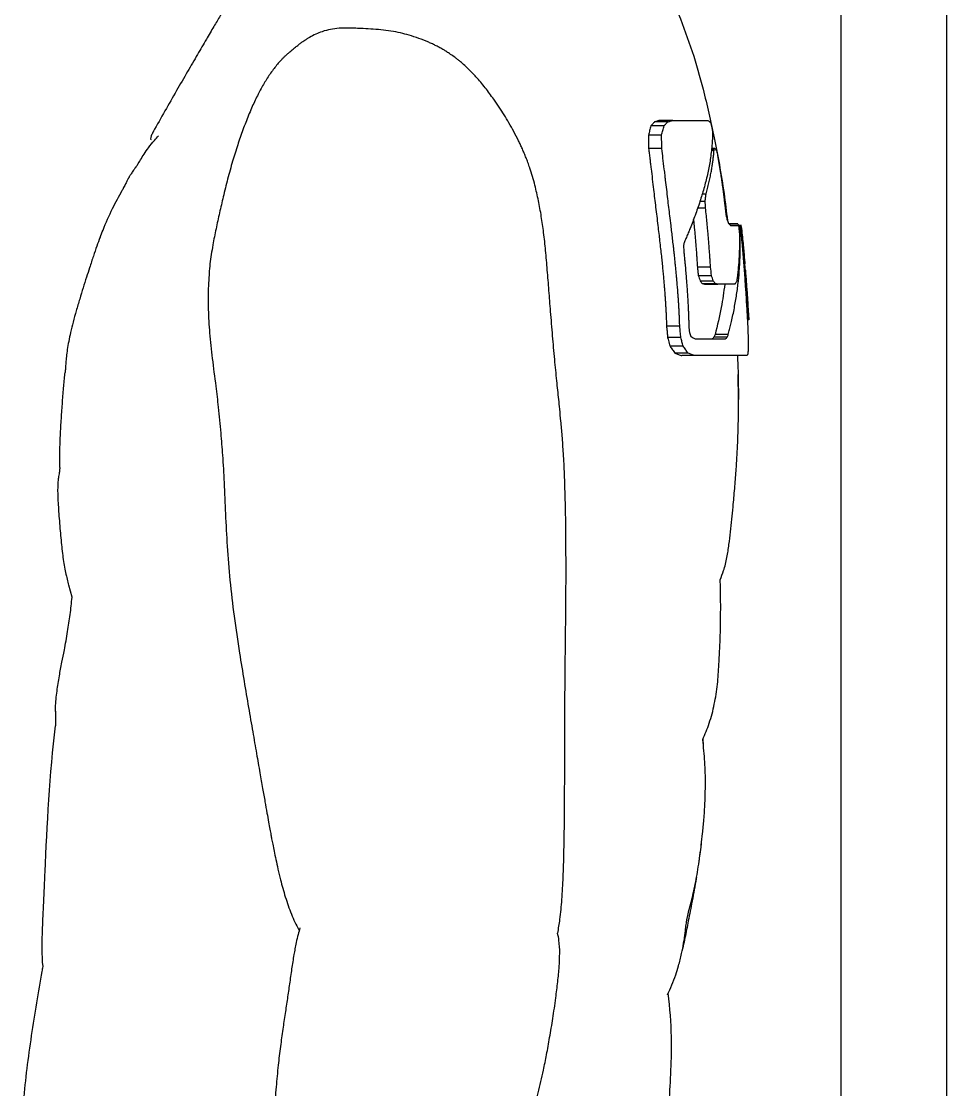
# Model space of a CAD drawing. Header units: inches. Extents: x 16559 to 58559, y 6500 to 36200.
# Drawn here: x 49061.2 to 49412.3, y 30592.9 to 30998.1 of the extents above; entities that cross this region are included whole.
import ezdxf

# ---------------------------------------------------------------- set-up
doc = ezdxf.new("R2010")
doc.units = ezdxf.units.IN
doc.header["$LTSCALE"] = 300
doc.layers.add('PROTEZIONI', color=40, linetype='Continuous')

# ---------------------------------------------------------------- blocks, each defined once
blk = doc.blocks.new('A$C3e97a4e5')
at = {"color": 7, "linetype": 'Continuous', "lineweight": 25}
for p, q in [((154.94, 1484.16), (149.94, 1484.16)), ((156.33, 1485.71), (151.33, 1485.71)), ((158.27, 1486.23), (153.27, 1486.23)), ((-38.71, 1482.21), (-38.78, 1482.07)), ((154.01, 1480.69), (149.01, 1480.69)), ((154.08, 1475.55), (149.08, 1475.55)), ((172.87, 1474.99), (173.93, 1474.99)), ((172.9, 1475.36), (174, 1475.36)), ((174.21, 1475.56), (172.91, 1475.56)), ((173.93, 1474.99), (174, 1475.36)), ((168.62, 1455.69), (170.57, 1455.69)), ((169.41, 1458.35), (170.9, 1458.35)), ((167.72, 1453.15), (170.7, 1453.15)), ((166.15, 1448.68), (166.55, 1444.53)), ((182.93, 1447.04), (179.42, 1447.04)), ((182.93, 1447.04), (183.26, 1446.58)), ((184.94, 1438.82), (184.21, 1446.61)), ((183.08, 1446.45), (180.14, 1446.45)), ((183.09, 1446.5), (183.69, 1446.5)), ((183.66, 1446.35), (183.11, 1446.35)), ((183.68, 1445.59), (183.3, 1445.59)), ((183.52, 1443.51), (183.55, 1442.73)), ((183.66, 1446.35), (183.69, 1446.5)), ((183.82, 1446.38), (184.13, 1446.38)), ((184.23, 1446.39), (183.83, 1446.39)), ((185, 1438.83), (185, 1438.83)), ((172.61, 1430.56), (167.61, 1430.56)), ((185.47, 1433.56), (185.47, 1433.56)), ((167.96, 1427.47), (172.96, 1427.47)), ((168.64, 1425.38), (173.64, 1425.38)), ((169.41, 1424.44), (174.41, 1424.44)), ((170.36, 1424.13), (175.36, 1424.13)), ((186.11, 1425.5), (186.11, 1425.5)), ((186.55, 1410.63), (186.95, 1410.63)), ((160.91, 1408.21), (155.91, 1408.21)), ((161.31, 1403.86), (156.31, 1403.86)), ((178.93, 1404.03), (173.93, 1404.03)), ((179.32, 1405.07), (174.32, 1405.07)), ((162.22, 1400.58), (157.22, 1400.58)), ((164.1, 1397.94), (159.09, 1397.94)), ((166.73, 1397.03), (161.72, 1397.03)), ((-69.63, 1305.37), (-70.82, 1309.99)), ((169.67, 1251.4), (169.66, 1251.39)), ((169.67, 1251.4), (169.82, 1249.47))]:
    blk.add_line(p, q, dxfattribs=at)
at = {"color": 7, "linetype": 'Continuous', "lineweight": 25, "flags": 128}
blk.add_lwpolyline([(-75.94, 1262.23), (-75.94, 1262.2), (-75.93, 1262.03), (-75.93, 1261.72), (-75.93, 1261.49), (-75.92, 1261.22), (-75.92, 1261.07), (-75.92, 1260.9), (-75.92, 1260.71), (-75.92, 1260.52), (-75.92, 1260.08), (-75.92, 1259.6), (-75.9, 1257.88), (-75.86, 1256.67), (-75.86, 1256.67)], dxfattribs=at)
at = {"color": 7, "linetype": 'Continuous', "lineweight": 25}
for points, knots in [([(155.01, 1540.47), (156.84, 1535.82), (160.48, 1526.52), (165.84, 1512.52), (169.38, 1499.91), (171.98, 1488.92), (174.06, 1479.41), (176.04, 1469.23), (177.75, 1458.79), (178.59, 1451.69), (178.99, 1448.27)], [0, 0, 0, 0, 0.156623, 0.313583, 0.470188, 0.566975, 0.668065, 0.77564, 0.892176, 1, 1, 1, 1]), ([(-7.4, 1536.08), (-7.43, 1536.04), (-7.88, 1535.34), (-8.74, 1533.94), (-10.09, 1531.69), (-11.67, 1529.02), (-13.61, 1525.69), (-15.99, 1521.62), (-18.85, 1516.74), (-22.18, 1511.03), (-25.96, 1504.54), (-30.09, 1497.39), (-34.45, 1489.79), (-37.38, 1484.57), (-38.86, 1481.94)], [0, 0, 0, 0, 0.00229, 0.039791, 0.078925, 0.127844, 0.188602, 0.263524, 0.353806, 0.459647, 0.580226, 0.713392, 0.855316, 1, 1, 1, 1]), ([(104, 1468.3), (103.77, 1468.97), (103.33, 1470.23), (102.63, 1472.06), (101.93, 1473.78), (101.22, 1475.41), (100.5, 1477), (99.44, 1479.23), (98, 1482.02), (96.17, 1485.27), (94.32, 1488.33), (92.39, 1491.32), (90.02, 1494.78), (87.15, 1498.68), (84.42, 1501.94), (82.25, 1504.27), (80.68, 1505.85), (79.02, 1507.39), (77.54, 1508.65), (76.64, 1509.37), (76.1, 1509.79), (75.33, 1510.37), (74.33, 1511.09), (73.24, 1511.82), (72.54, 1512.27), (71.92, 1512.66), (71.05, 1513.18), (69.94, 1513.81), (68.52, 1514.56), (67.11, 1515.25), (64.91, 1516.25), (61.97, 1517.4), (58.4, 1518.56), (54.88, 1519.48), (51.3, 1520.16), (47.55, 1520.62), (43.73, 1520.91), (40.29, 1521.09), (37.34, 1521.23), (34.56, 1521.32), (31.64, 1521.27), (28.46, 1520.85), (25.51, 1520.07), (22.82, 1518.99), (20.9, 1518), (19.51, 1517.16), (18.66, 1516.61), (17.75, 1516), (16.87, 1515.37), (16.25, 1514.9), (15.98, 1514.7)], [0, 0, 0, 0, 0.018551, 0.035204, 0.051568, 0.067122, 0.081746, 0.096907, 0.131274, 0.163156, 0.19348, 0.22373, 0.254825, 0.300876, 0.347711, 0.363564, 0.382361, 0.404501, 0.421434, 0.432308, 0.433825, 0.438889, 0.457161, 0.465202, 0.472334, 0.478553, 0.483854, 0.498202, 0.511193, 0.524872, 0.538368, 0.572931, 0.605806, 0.634362, 0.665904, 0.698855, 0.731765, 0.76397, 0.786406, 0.80966, 0.842116, 0.874452, 0.906155, 0.930079, 0.953769, 0.963062, 0.97218, 0.980067, 0.991366, 1, 1, 1, 1]), ([(9.28, 1508.69), (9.42, 1508.84), (9.68, 1509.13), (10.09, 1509.55), (10.48, 1509.96), (10.88, 1510.35), (11.27, 1510.73), (11.66, 1511.1), (12.05, 1511.46), (12.69, 1512.03), (13.59, 1512.81), (14.78, 1513.78), (15.58, 1514.39), (15.98, 1514.7)], [0, 0, 0, 0, 0.0664503, 0.1312374, 0.1944872, 0.2563184, 0.316843, 0.376166, 0.4343861, 0.491595, 0.6640784, 0.8329362, 1, 1, 1, 1]), ([(9.28, 1508.69), (8.83, 1508.18), (7.94, 1507.17), (6.64, 1505.51), (5.36, 1503.72), (4.12, 1501.84), (2.92, 1499.85), (1.77, 1497.79), (0.64, 1495.59), (-0.46, 1493.3), (-1.57, 1490.82), (-3.06, 1487.29), (-4.85, 1482.66), (-6.87, 1476.84), (-8.81, 1470.62), (-10.63, 1464.04), (-12.23, 1457.5), (-13.7, 1451.17), (-15.04, 1445.06), (-16.1, 1439.81), (-16.85, 1435.42), (-17.33, 1431.83), (-17.6, 1429.4), (-17.66, 1428.15), (-17.66, 1428.11)], [0, 0, 0, 0, 0.02342, 0.047018, 0.072795, 0.099518, 0.124846, 0.152948, 0.180488, 0.210071, 0.240851, 0.27427, 0.342992, 0.413088, 0.487675, 0.568676, 0.649225, 0.720078, 0.792193, 0.86584, 0.909756, 0.953182, 0.99868, 1, 1, 1, 1]), ([(149.94, 1484.16), (149.87, 1483.87), (149.72, 1483.29), (149.49, 1482.43), (149.26, 1481.56), (149.09, 1480.98), (149.01, 1480.69)], [0, 0, 0, 0, 0.248722, 0.498286, 0.748707, 1, 1, 1, 1]), ([(151.33, 1485.71), (151.22, 1485.58), (150.99, 1485.32), (150.65, 1484.93), (150.29, 1484.54), (150.06, 1484.29), (149.94, 1484.16)], [0, 0, 0, 0, 0.25103, 0.501366, 0.751018, 1, 1, 1, 1]), ([(153.27, 1486.23), (153.11, 1486.18), (152.8, 1486.1), (152.31, 1485.97), (151.83, 1485.84), (151.5, 1485.75), (151.33, 1485.71)], [0, 0, 0, 0, 0.251785, 0.502371, 0.751772, 1, 1, 1, 1]), ([(154.01, 1480.69), (154.09, 1480.98), (154.26, 1481.56), (154.49, 1482.42), (154.72, 1483.29), (154.87, 1483.87), (154.94, 1484.16)], [0, 0, 0, 0, 0.249852, 0.499792, 0.749836, 1, 1, 1, 1]), ([(154.94, 1484.16), (155.06, 1484.29), (155.3, 1484.54), (155.65, 1484.93), (155.99, 1485.32), (156.22, 1485.58), (156.33, 1485.71)], [0, 0, 0, 0, 0.2489986, 0.4986567, 0.7489865, 1, 1, 1, 1]), ([(156.33, 1485.71), (156.5, 1485.75), (156.83, 1485.84), (157.31, 1485.97), (157.8, 1486.1), (158.11, 1486.18), (158.27, 1486.23)], [0, 0, 0, 0, 0.247852, 0.497127, 0.74784, 1, 1, 1, 1]), ([(158.27, 1486.23), (158.47, 1486.23), (158.88, 1486.23), (159.47, 1486.23), (160.06, 1486.23), (160.63, 1486.23), (161.2, 1486.23), (161.76, 1486.23), (162.32, 1486.23), (162.86, 1486.23), (163.4, 1486.23), (163.93, 1486.23), (164.45, 1486.23), (164.96, 1486.23), (165.46, 1486.23), (166.09, 1486.23), (166.83, 1486.23), (167.65, 1486.23), (168.44, 1486.23), (169.19, 1486.23), (169.9, 1486.23), (170.57, 1486.23), (171.2, 1486.23), (171.59, 1486.23), (171.79, 1486.23)], [0, 0, 0, 0, 0.035258, 0.070574, 0.10595, 0.141388, 0.176891, 0.212459, 0.248096, 0.283802, 0.31958, 0.355432, 0.391359, 0.427364, 0.463447, 0.499612, 0.564481, 0.628663, 0.692171, 0.755016, 0.817209, 0.878762, 0.939688, 1, 1, 1, 1]), ([(171.79, 1486.23), (171.91, 1486.09), (172.17, 1485.82), (172.41, 1485.55), (172.53, 1485.41)], [0, 0, 0, 0, 0.500446, 1, 1, 1, 1]), ([(172.53, 1485.41), (172.63, 1485.09), (172.82, 1484.43), (173.01, 1483.78), (173.11, 1483.45)], [0, 0, 0, 0, 0.500136, 1, 1, 1, 1]), ([(173.11, 1483.45), (173.15, 1483.21), (173.23, 1482.72), (173.32, 1482.23), (173.36, 1481.99)], [0, 0, 0, 0, 0.5007069, 1, 1, 1, 1]), ([(-44.78, 1469.41), (-44.4, 1470.05), (-43.6, 1471.42), (-42.25, 1473.61), (-40.51, 1476.08), (-38.69, 1478.39), (-37.37, 1479.83), (-36.84, 1480.4)], [0, 0, 0, 0, 0.1624905, 0.3512409, 0.5685769, 0.8299895, 1, 1, 1, 1]), ([(-38.94, 1481.75), (-39.19, 1481.3), (-39.73, 1480.29), (-39.88, 1479.42), (-39.83, 1479.08), (-39.67, 1479.04), (-39.66, 1479.04)], [0, 0, 0, 0, 0.358972, 0.788098, 0.991249, 1, 1, 1, 1]), ([(-38.84, 1481.95), (-38.89, 1481.87), (-39.01, 1481.66), (-39.08, 1481.49), (-39.13, 1481.37)], [0, 0, 0, 0, 0.350181, 1, 1, 1, 1]), ([(149.01, 1480.69), (149.02, 1480.28), (149.04, 1479.44), (149.06, 1478.17), (149.07, 1476.87), (149.08, 1475.99), (149.08, 1475.55)], [0, 0, 0, 0, 0.2412645, 0.4883477, 0.7412572, 1, 1, 1, 1]), ([(154.08, 1475.55), (154.08, 1476), (154.07, 1476.89), (154.06, 1478.2), (154.04, 1479.46), (154.02, 1480.29), (154.01, 1480.69)], [0, 0, 0, 0, 0.263489, 0.517981, 0.763482, 1, 1, 1, 1]), ([(173.37, 1481.27), (173.36, 1480.98), (173.35, 1480.39), (173.31, 1479.52), (173.26, 1478.64), (173.2, 1477.77), (173.13, 1476.9), (173.01, 1475.45), (172.78, 1473.42), (172.41, 1470.83), (171.95, 1468.27), (171.23, 1464.81), (170.15, 1460.53), (168.57, 1455.37), (167.1, 1451.15), (165.82, 1447.76), (164.94, 1445.53), (164.13, 1443.57), (163.42, 1441.88), (162.94, 1440.76), (162.69, 1440.2)], [0, 0, 0, 0, 0.020985, 0.04192, 0.062806, 0.083643, 0.104433, 0.125177, 0.187576, 0.250397, 0.311145, 0.372874, 0.500715, 0.622157, 0.750693, 0.811865, 0.873885, 0.916035, 0.958073, 1, 1, 1, 1]), ([(173.36, 1481.99), (173.36, 1481.87), (173.36, 1481.63), (173.37, 1481.39), (173.37, 1481.27)], [0, 0, 0, 0, 0.5006211, 1, 1, 1, 1]), ([(149.08, 1475.55), (149.16, 1474.93), (149.33, 1473.67), (149.57, 1471.78), (149.81, 1469.84), (150.12, 1467.26), (150.51, 1463.96), (150.82, 1461.34), (150.97, 1460.02)], [0, 0, 0, 0, 0.118883, 0.245294, 0.364018, 0.493303, 0.744683, 1, 1, 1, 1]), ([(155.98, 1460.02), (155.84, 1461.19), (155.66, 1462.7), (155.44, 1464.55), (155.28, 1465.96), (154.98, 1468.43), (154.58, 1471.75), (154.24, 1474.34), (154.08, 1475.55)], [0, 0, 0, 0, 0.226674, 0.290619, 0.357476, 0.499932, 0.766196, 1, 1, 1, 1]), ([(170.9, 1458.35), (171, 1458.7), (171.19, 1459.41), (171.46, 1460.46), (171.73, 1461.51), (171.97, 1462.55), (172.21, 1463.58), (172.43, 1464.61), (172.63, 1465.62), (172.87, 1466.85), (173.12, 1468.3), (173.38, 1469.98), (173.6, 1471.65), (173.79, 1473.32), (173.89, 1474.44), (173.93, 1474.99)], [0, 0, 0, 0, 0.064469, 0.128376, 0.19172, 0.254497, 0.316704, 0.378339, 0.4394, 0.499886, 0.600409, 0.700691, 0.800725, 0.9005, 1, 1, 1, 1]), ([(174.21, 1475.56), (174.29, 1475.49), (174.44, 1475.35), (174.59, 1475.21), (174.66, 1475.13)], [0, 0, 0, 0, 0.500032, 1, 1, 1, 1]), ([(175.18, 1473.34), (175.28, 1472.84), (175.46, 1471.82), (175.73, 1470.29), (175.99, 1468.75), (176.16, 1467.71), (176.24, 1467.2)], [0, 0, 0, 0, 0.2478483, 0.4971359, 0.7478557, 1, 1, 1, 1]), ([(-44.78, 1469.41), (-45.05, 1469.05), (-45.54, 1468.38), (-46.22, 1467.5), (-46.74, 1466.77), (-47.18, 1466.12), (-47.53, 1465.57), (-47.83, 1465.07), (-48.06, 1464.65), (-48.23, 1464.36), (-48.39, 1464.06), (-48.62, 1463.63), (-48.89, 1463.1), (-49.19, 1462.51), (-49.53, 1461.82), (-49.91, 1461.08), (-50.28, 1460.33), (-50.47, 1459.97), (-50.57, 1459.78)], [0, 0, 0, 0, 0.140764, 0.255188, 0.346772, 0.401748, 0.445191, 0.47822, 0.491822, 0.504368, 0.516812, 0.530132, 0.562254, 0.604692, 0.658901, 0.750266, 0.863734, 1, 1, 1, 1]), ([(117.48, 1343.16), (117.39, 1346.13), (117.23, 1351.7), (116.83, 1359.52), (116.35, 1366.25), (115.86, 1371.87), (115.42, 1376.47), (115.02, 1380.37), (114.65, 1383.95), (114.13, 1389.02), (113.44, 1395.92), (112.67, 1404.65), (111.96, 1413.35), (111.29, 1421.67), (110.69, 1429.38), (110.07, 1436.72), (109.33, 1443.51), (108.44, 1449.81), (107.37, 1455.79), (105.92, 1461.92), (104.81, 1466.1), (104.01, 1468.27), (104, 1468.3)], [0, 0, 0, 0, 0.072047, 0.135229, 0.188565, 0.232907, 0.269197, 0.298277, 0.326059, 0.355007, 0.419828, 0.491395, 0.565571, 0.629092, 0.690199, 0.748355, 0.802193, 0.850974, 0.898574, 0.945735, 0.999196, 1, 1, 1, 1]), ([(176.24, 1467.2), (176.31, 1466.76), (176.45, 1465.89), (176.65, 1464.57), (176.84, 1463.26), (176.96, 1462.39), (177.02, 1461.95)], [0, 0, 0, 0, 0.25059, 0.500788, 0.750592, 1, 1, 1, 1]), ([(-58.95, 1441.89), (-58.6, 1442.82), (-57.21, 1446.55), (-54.52, 1452.59), (-51.82, 1457.49), (-50.57, 1459.78)], [0, 0, 0, 0, 0.150363, 0.604667, 1, 1, 1, 1]), ([(150.97, 1460.02), (151.1, 1458.91), (151.37, 1456.68), (151.77, 1453.3), (152.18, 1449.88), (152.46, 1447.58), (152.6, 1446.43)], [0, 0, 0, 0, 0.244257, 0.492687, 0.744929, 1, 1, 1, 1]), ([(157.6, 1446.43), (157.45, 1447.64), (157.18, 1449.9), (156.77, 1453.28), (156.38, 1456.6), (156.11, 1458.87), (155.98, 1460.02)], [0, 0, 0, 0, 0.266444, 0.50068, 0.74626, 1, 1, 1, 1]), ([(177.02, 1461.95), (177.08, 1461.51), (177.2, 1460.63), (177.38, 1459.3), (177.55, 1457.95), (177.65, 1457.04), (177.71, 1456.58)], [0, 0, 0, 0, 0.245025, 0.49337, 0.74503, 1, 1, 1, 1]), ([(170.57, 1455.69), (170.63, 1456.14), (170.74, 1457.03), (170.85, 1457.91), (170.9, 1458.35)], [0, 0, 0, 0, 0.509709, 1, 1, 1, 1]), ([(177.71, 1456.58), (177.78, 1455.94), (177.93, 1454.64), (178.07, 1453.34), (178.14, 1452.68)], [0, 0, 0, 0, 0.494067, 1, 1, 1, 1]), ([(171.55, 1444.53), (171.46, 1445.47), (171.29, 1447.33), (171.11, 1449.2), (171.02, 1450.12)], [0, 0, 0, 0, 0.503823, 1, 1, 1, 1]), ([(152.6, 1446.43), (152.72, 1445.4), (152.95, 1443.47), (153.29, 1440.53), (153.62, 1437.67), (153.83, 1435.73), (153.93, 1434.78)], [0, 0, 0, 0, 0.264861, 0.498268, 0.757558, 1, 1, 1, 1]), ([(158.94, 1434.78), (158.89, 1435.22), (158.79, 1436.11), (158.65, 1437.45), (158.45, 1439.19), (158.2, 1441.32), (157.91, 1443.87), (157.7, 1445.56), (157.6, 1446.43)], [0, 0, 0, 0, 0.113191, 0.228787, 0.343107, 0.563159, 0.776244, 1, 1, 1, 1]), ([(166.55, 1444.53), (166.61, 1443.84), (166.73, 1442.47), (166.9, 1440.41), (167.01, 1439.03), (167.07, 1438.34)], [0, 0, 0, 0, 0.331019, 0.664351, 1, 1, 1, 1]), ([(172.07, 1438.34), (172.01, 1439.03), (171.9, 1440.4), (171.73, 1442.47), (171.61, 1443.84), (171.55, 1444.53)], [0, 0, 0, 0, 0.3340196, 0.6673559, 1, 1, 1, 1]), ([(179.32, 1405.07), (179.4, 1405.39), (179.58, 1406.04), (179.83, 1407.01), (180.07, 1407.98), (180.31, 1408.96), (180.67, 1410.48), (181.12, 1412.53), (181.8, 1415.95), (182.52, 1420.18), (183.18, 1425.23), (183.55, 1429.44), (183.74, 1432.83), (183.82, 1435.37), (183.86, 1437.87), (183.85, 1440.08), (183.81, 1442.07), (183.76, 1443.82), (183.71, 1444.99), (183.68, 1445.59)], [0, 0, 0, 0, 0.0241181, 0.0483385, 0.0726618, 0.0970889, 0.1216205, 0.1857623, 0.2500458, 0.3758714, 0.5001446, 0.6233762, 0.6865761, 0.7501737, 0.8100451, 0.8709548, 0.913224, 0.9562381, 1, 1, 1, 1]), ([(180.16, 1446.44), (180.24, 1446.44), (180.41, 1446.44), (180.65, 1446.44), (180.88, 1446.44), (181.1, 1446.44), (181.31, 1446.44), (181.51, 1446.44), (181.7, 1446.44), (181.83, 1446.44), (181.89, 1446.44)], [0, 0, 0, 0, 0.123242, 0.24699, 0.371244, 0.496, 0.621256, 0.747009, 0.873258, 1, 1, 1, 1]), ([(183.55, 1442.73), (183.56, 1442.33), (183.57, 1441.54), (183.57, 1440.36), (183.56, 1439.18), (183.54, 1438.01), (183.5, 1436.85), (183.46, 1435.7), (183.41, 1434.56), (183.34, 1433.42), (183.27, 1432.3), (183.18, 1431.18), (183.09, 1430.07), (182.98, 1428.97), (182.87, 1427.88), (182.79, 1427.16), (182.75, 1426.8)], [0, 0, 0, 0, 0.074757, 0.14901, 0.222757, 0.295994, 0.36872, 0.440933, 0.512631, 0.583812, 0.654476, 0.724622, 0.794249, 0.863355, 0.931939, 1, 1, 1, 1]), ([(182.95, 1446.45), (182.97, 1446.45), (183.01, 1446.45), (183.06, 1446.45), (183.08, 1446.45)], [0, 0, 0, 0, 0.4973097, 1, 1, 1, 1]), ([(183.27, 1445.83), (183.3, 1445.57), (183.37, 1445.03), (183.43, 1444.5), (183.47, 1444.23)], [0, 0, 0, 0, 0.4970434, 1, 1, 1, 1]), ([(183.68, 1445.59), (183.68, 1445.71), (183.67, 1445.97), (183.66, 1446.22), (183.66, 1446.35)], [0, 0, 0, 0, 0.498512, 1, 1, 1, 1]), ([(183.69, 1446.5), (183.72, 1446.37), (183.78, 1446.11), (183.84, 1445.86), (183.87, 1445.73)], [0, 0, 0, 0, 0.499845, 1, 1, 1, 1]), ([(183.87, 1445.73), (183.91, 1445.39), (183.99, 1444.71), (184.07, 1444.03), (184.11, 1443.68)], [0, 0, 0, 0, 0.497338, 1, 1, 1, 1]), ([(184.11, 1443.68), (184.14, 1443.37), (184.2, 1442.73), (184.26, 1442.09), (184.29, 1441.77)], [0, 0, 0, 0, 0.49754, 1, 1, 1, 1]), ([(186.95, 1410.63), (186.88, 1411.74), (186.75, 1413.94), (186.55, 1417.22), (186.34, 1420.42), (186.12, 1423.57), (185.9, 1426.64), (185.67, 1429.66), (185.43, 1432.6), (185.19, 1435.48), (184.93, 1438.3), (184.67, 1441.05), (184.41, 1443.74), (184.22, 1445.5), (184.13, 1446.38)], [0, 0, 0, 0, 0.093228, 0.184657, 0.274288, 0.362122, 0.448157, 0.532393, 0.614829, 0.695465, 0.7743, 0.851334, 0.926568, 1, 1, 1, 1]), ([(184.27, 1445.99), (184.49, 1443.89), (184.75, 1441.5), (184.96, 1439.11), (184.99, 1438.82)], [0, 0, 0, 0, 0.8804728, 1, 1, 1, 1]), ([(-58.99, 1441.91), (-59.41, 1440.82), (-60.22, 1438.71), (-61.5, 1434.89), (-62.85, 1430.88), (-64.17, 1426.8), (-65.44, 1422.81), (-66.75, 1418.53), (-68.03, 1414.15), (-69.21, 1409.87), (-70.19, 1405.89), (-70.95, 1402.34), (-71.49, 1399.23), (-71.84, 1396.52), (-72.04, 1394.18), (-72.15, 1392.13), (-72.24, 1391.13), (-72.28, 1390.6)], [0, 0, 0, 0, 0.091737, 0.178369, 0.262501, 0.32485, 0.387236, 0.450101, 0.513467, 0.572598, 0.626455, 0.677828, 0.730327, 0.787039, 0.850074, 0.920764, 1, 1, 1, 1]), ([(162.69, 1440.2), (162.64, 1439.99), (162.52, 1439.56), (162.41, 1439.13), (162.36, 1438.91)], [0, 0, 0, 0, 0.500093, 1, 1, 1, 1]), ([(162.36, 1438.91), (162.37, 1438.59), (162.39, 1437.95), (162.42, 1437.31), (162.43, 1436.99)], [0, 0, 0, 0, 0.5025752, 1, 1, 1, 1]), ([(184.29, 1441.77), (184.36, 1441.1), (184.49, 1439.74), (184.61, 1438.39), (184.67, 1437.7)], [0, 0, 0, 0, 0.494681, 1, 1, 1, 1]), ([(185, 1438.83), (185.08, 1437.96), (185.24, 1436.21), (185.39, 1434.45), (185.47, 1433.56)], [0, 0, 0, 0, 0.493602, 1, 1, 1, 1]), ([(153.93, 1434.78), (154.02, 1433.97), (154.19, 1432.37), (154.43, 1430), (154.65, 1427.71), (154.78, 1426.22), (154.85, 1425.48)], [0, 0, 0, 0, 0.263204, 0.517601, 0.763198, 1, 1, 1, 1]), ([(159.85, 1425.48), (159.8, 1426.08), (159.69, 1427.28), (159.52, 1429.1), (159.33, 1430.96), (159.14, 1432.86), (159, 1434.14), (158.94, 1434.78)], [0, 0, 0, 0, 0.191616, 0.387422, 0.587419, 0.791611, 1, 1, 1, 1]), ([(162.43, 1436.99), (162.46, 1436.68), (162.52, 1436.08), (162.57, 1435.48), (162.6, 1435.18)], [0, 0, 0, 0, 0.502655, 1, 1, 1, 1]), ([(162.6, 1435.18), (162.66, 1434.6), (162.77, 1433.45), (162.87, 1432.3), (162.93, 1431.73)], [0, 0, 0, 0, 0.504879, 1, 1, 1, 1]), ([(167.07, 1438.34), (167.12, 1437.69), (167.21, 1436.4), (167.35, 1434.46), (167.49, 1432.51), (167.57, 1431.21), (167.61, 1430.56)], [0, 0, 0, 0, 0.248978, 0.498635, 0.748974, 1, 1, 1, 1]), ([(172.61, 1430.56), (172.57, 1431.24), (172.48, 1432.57), (172.35, 1434.54), (172.21, 1436.46), (172.11, 1437.71), (172.07, 1438.34)], [0, 0, 0, 0, 0.26044, 0.513918, 0.760437, 1, 1, 1, 1]), ([(184.67, 1437.7), (184.73, 1437.02), (184.85, 1435.65), (185.02, 1433.57), (185.13, 1432.16), (185.19, 1431.46)], [0, 0, 0, 0, 0.326427, 0.6597592, 1, 1, 1, 1]), ([(162.93, 1431.73), (163, 1430.87), (163.16, 1429.18), (163.29, 1427.48), (163.36, 1426.64)], [0, 0, 0, 0, 0.506743, 1, 1, 1, 1]), ([(167.61, 1430.56), (167.67, 1430.05), (167.79, 1429.01), (167.9, 1427.98), (167.96, 1427.47)], [0, 0, 0, 0, 0.49942, 1, 1, 1, 1]), ([(185.19, 1431.46), (185.27, 1430.4), (185.43, 1428.26), (185.59, 1426.12), (185.66, 1425.03)], [0, 0, 0, 0, 0.492389, 1, 1, 1, 1]), ([(186.07, 1425.5), (185.96, 1427.28), (185.8, 1429.97), (185.53, 1432.65), (185.44, 1433.56)], [0, 0, 0, 0, 0.660624, 1, 1, 1, 1]), ([(185.46, 1433.56), (185.48, 1433.41), (185.53, 1432.85), (185.57, 1432.29), (185.6, 1431.87)], [0, 0, 0, 0, 0.262798, 1, 1, 1, 1]), ([(-17.63, 1428.11), (-17.75, 1426.3), (-18.04, 1421.79), (-18.02, 1414.29), (-17.52, 1405.38), (-16.44, 1395.69), (-15.56, 1388.94), (-15.1, 1385.4)], [0, 0, 0, 0, 0.12643, 0.31628, 0.524425, 0.750895, 1, 1, 1, 1]), ([(163.36, 1426.64), (163.42, 1425.94), (163.53, 1424.55), (163.68, 1422.49), (163.81, 1420.5), (163.89, 1419.19), (163.93, 1418.54)], [0, 0, 0, 0, 0.261279, 0.515034, 0.761272, 1, 1, 1, 1]), ([(167.96, 1427.47), (168.07, 1427.12), (168.3, 1426.42), (168.53, 1425.73), (168.64, 1425.38)], [0, 0, 0, 0, 0.498269, 1, 1, 1, 1]), ([(185.8, 1429.44), (185.87, 1428.55), (185.98, 1427.23), (186.07, 1425.92), (186.1, 1425.5)], [0, 0, 0, 0, 0.678542, 1, 1, 1, 1]), ([(154.85, 1425.48), (154.9, 1424.83), (155.02, 1423.55), (155.17, 1421.65), (155.31, 1419.79), (155.39, 1418.56), (155.43, 1417.95)], [0, 0, 0, 0, 0.2588027, 0.5117322, 0.7587954, 1, 1, 1, 1]), ([(160.43, 1417.95), (160.4, 1418.46), (160.33, 1419.49), (160.2, 1421.26), (160.07, 1422.89), (159.95, 1424.38), (159.88, 1425.11), (159.85, 1425.48)], [0, 0, 0, 0, 0.202923, 0.408151, 0.707128, 0.852337, 1, 1, 1, 1]), ([(168.64, 1425.38), (168.77, 1425.22), (169.03, 1424.91), (169.28, 1424.6), (169.41, 1424.44)], [0, 0, 0, 0, 0.499385, 1, 1, 1, 1]), ([(169.41, 1424.44), (169.57, 1424.39), (169.89, 1424.29), (170.2, 1424.19), (170.36, 1424.13)], [0, 0, 0, 0, 0.5005091, 1, 1, 1, 1]), ([(177.97, 1424.13), (177.59, 1421.2), (176.77, 1414.8), (175.17, 1408.49), (174.32, 1405.07)], [0, 0, 0, 0, 0.459724, 1, 1, 1, 1]), ([(181.76, 1424.13), (181.67, 1424.13), (181.48, 1424.13), (181.2, 1424.13), (180.9, 1424.13), (180.59, 1424.13), (180.27, 1424.13), (179.93, 1424.13), (179.58, 1424.13), (179.22, 1424.13), (178.84, 1424.13), (178.46, 1424.13), (178.05, 1424.13), (177.64, 1424.13), (177.21, 1424.13), (176.77, 1424.13), (176.31, 1424.13), (175.84, 1424.13), (175.52, 1424.13), (175.36, 1424.13)], [0, 0, 0, 0, 0.055163, 0.110788, 0.166874, 0.223419, 0.280424, 0.337888, 0.39581, 0.454191, 0.51303, 0.572325, 0.632074, 0.692274, 0.752924, 0.814022, 0.875569, 0.937561, 1, 1, 1, 1]), ([(182.44, 1425), (182.37, 1424.91), (182.22, 1424.71), (182, 1424.42), (181.84, 1424.23), (181.76, 1424.13)], [0, 0, 0, 0, 0.3341502, 0.667485, 1, 1, 1, 1]), ([(185.66, 1425.03), (185.72, 1424.19), (185.84, 1422.49), (186.01, 1419.9), (186.12, 1418.15), (186.17, 1417.26)], [0, 0, 0, 0, 0.32473, 0.658062, 1, 1, 1, 1]), ([(186.11, 1425.5), (186.18, 1424.65), (186.3, 1422.96), (186.47, 1420.44), (186.64, 1417.95), (186.8, 1415.49), (186.95, 1413.05), (187.05, 1411.43), (187.1, 1410.63)], [0, 0, 0, 0, 0.171309, 0.340768, 0.508371, 0.674113, 0.837991, 1, 1, 1, 1]), ([(163.93, 1418.54), (163.96, 1417.96), (164.03, 1416.8), (164.11, 1415.06), (164.19, 1413.33), (164.26, 1411.6), (164.31, 1409.88), (164.34, 1408.73), (164.36, 1408.16)], [0, 0, 0, 0, 0.167969, 0.33541, 0.502328, 0.668729, 0.834617, 1, 1, 1, 1]), ([(155.43, 1417.95), (155.46, 1417.47), (155.53, 1416.5), (155.61, 1415.05), (155.69, 1413.62), (155.73, 1412.67), (155.76, 1412.19)], [0, 0, 0, 0, 0.2536334, 0.5048402, 0.7536268, 1, 1, 1, 1]), ([(160.76, 1412.19), (160.74, 1412.66), (160.69, 1413.6), (160.62, 1415.02), (160.53, 1416.48), (160.47, 1417.46), (160.43, 1417.95)], [0, 0, 0, 0, 0.241596, 0.488789, 0.741589, 1, 1, 1, 1]), ([(186.17, 1417.26), (186.23, 1416.24), (186.35, 1414.21), (186.53, 1411.18), (186.64, 1409.16), (186.69, 1408.16)], [0, 0, 0, 0, 0.33638, 0.669712, 1, 1, 1, 1]), ([(155.76, 1412.19), (155.78, 1411.53), (155.84, 1410.2), (155.89, 1408.87), (155.91, 1408.21)], [0, 0, 0, 0, 0.498347, 1, 1, 1, 1]), ([(160.91, 1408.21), (160.89, 1408.88), (160.84, 1410.21), (160.79, 1411.54), (160.76, 1412.19)], [0, 0, 0, 0, 0.507557, 1, 1, 1, 1]), ([(155.91, 1408.21), (155.96, 1407.73), (156.05, 1406.76), (156.19, 1405.32), (156.27, 1404.35), (156.31, 1403.86)], [0, 0, 0, 0, 0.331341, 0.664671, 1, 1, 1, 1]), ([(161.31, 1403.86), (161.25, 1404.6), (161.12, 1406.05), (160.98, 1407.49), (160.91, 1408.21)], [0, 0, 0, 0, 0.5085054, 1, 1, 1, 1]), ([(164.36, 1408.16), (164.39, 1407.77), (164.46, 1407.01), (164.53, 1406.24), (164.56, 1405.86)], [0, 0, 0, 0, 0.503872, 1, 1, 1, 1]), ([(186.69, 1408.16), (186.73, 1407.26), (186.8, 1405.47), (186.87, 1403.68), (186.9, 1402.8)], [0, 0, 0, 0, 0.5060659, 1, 1, 1, 1]), ([(156.31, 1403.86), (156.41, 1403.5), (156.62, 1402.78), (156.92, 1401.68), (157.12, 1400.95), (157.22, 1400.58)], [0, 0, 0, 0, 0.329604, 0.662933, 1, 1, 1, 1]), ([(162.22, 1400.58), (162.14, 1400.87), (161.99, 1401.45), (161.76, 1402.28), (161.54, 1403.08), (161.39, 1403.6), (161.31, 1403.86)], [0, 0, 0, 0, 0.266329, 0.522593, 0.762192, 1, 1, 1, 1]), ([(164.56, 1405.86), (164.66, 1405.6), (164.85, 1405.08), (165.04, 1404.57), (165.13, 1404.31)], [0, 0, 0, 0, 0.498852, 1, 1, 1, 1]), ([(165.13, 1404.31), (165.31, 1404.21), (165.68, 1404), (166.22, 1403.69), (166.58, 1403.49), (166.76, 1403.38)], [0, 0, 0, 0, 0.326894, 0.660224, 1, 1, 1, 1]), ([(166.76, 1403.38), (166.92, 1403.38), (167.23, 1403.38), (167.7, 1403.38), (168.36, 1403.38), (169.2, 1403.38), (170.36, 1403.38), (171.63, 1403.38), (173.07, 1403.38), (174.53, 1403.38), (175.77, 1403.38), (176.76, 1403.38), (177.53, 1403.38), (178.02, 1403.38), (178.26, 1403.38)], [0, 0, 0, 0, 0.035065, 0.070222, 0.105471, 0.186453, 0.267029, 0.382607, 0.499592, 0.635352, 0.769566, 0.847326, 0.924134, 1, 1, 1, 1]), ([(173.93, 1404.03), (173.82, 1403.92), (173.6, 1403.7), (173.37, 1403.49), (173.26, 1403.38)], [0, 0, 0, 0, 0.498244, 1, 1, 1, 1]), ([(174.32, 1405.07), (174.25, 1404.9), (174.12, 1404.55), (173.99, 1404.2), (173.93, 1404.03)], [0, 0, 0, 0, 0.5001067, 1, 1, 1, 1]), ([(178.26, 1403.38), (178.37, 1403.49), (178.6, 1403.7), (178.82, 1403.92), (178.93, 1404.03)], [0, 0, 0, 0, 0.501028, 1, 1, 1, 1]), ([(178.93, 1404.03), (178.99, 1404.2), (179.12, 1404.55), (179.25, 1404.9), (179.32, 1405.07)], [0, 0, 0, 0, 0.500712, 1, 1, 1, 1]), ([(186.9, 1402.8), (186.9, 1402.19), (186.9, 1400.98), (186.88, 1399.78), (186.88, 1399.18)], [0, 0, 0, 0, 0.504951, 1, 1, 1, 1]), ([(157.22, 1400.58), (157.38, 1400.37), (157.69, 1399.94), (158.16, 1399.28), (158.63, 1398.62), (158.94, 1398.17), (159.09, 1397.94)], [0, 0, 0, 0, 0.2443524, 0.4924638, 0.7443433, 1, 1, 1, 1]), ([(159.09, 1397.94), (159.32, 1397.87), (159.76, 1397.72), (160.42, 1397.49), (161.07, 1397.26), (161.5, 1397.1), (161.72, 1397.03)], [0, 0, 0, 0, 0.246212, 0.494943, 0.746202, 1, 1, 1, 1]), ([(164.1, 1397.94), (163.94, 1398.16), (163.64, 1398.61), (163.17, 1399.27), (162.7, 1399.93), (162.38, 1400.37), (162.22, 1400.58)], [0, 0, 0, 0, 0.251239, 0.503436, 0.755397, 1, 1, 1, 1]), ([(166.73, 1397.03), (166.51, 1397.1), (166.08, 1397.26), (165.43, 1397.49), (164.77, 1397.71), (164.32, 1397.87), (164.1, 1397.94)], [0, 0, 0, 0, 0.2510991, 0.5014579, 0.7510878, 1, 1, 1, 1]), ([(186.88, 1399.18), (186.85, 1398.91), (186.79, 1398.37), (186.72, 1397.83), (186.68, 1397.56)], [0, 0, 0, 0, 0.503044, 1, 1, 1, 1]), ([(186.3, 1397.03), (186.25, 1397.03), (186.15, 1397.03), (185.99, 1397.03), (185.82, 1397.03), (185.64, 1397.03), (185.46, 1397.03), (185.12, 1397.03), (184.6, 1397.03), (183.54, 1397.03), (181.91, 1397.03), (179.54, 1397.03), (176.77, 1397.03), (174.05, 1397.03), (171.44, 1397.03), (169.5, 1397.03), (167.92, 1397.03), (167.13, 1397.03), (166.73, 1397.03)], [0, 0, 0, 0, 0.020026, 0.03992, 0.059683, 0.079316, 0.098821, 0.118197, 0.179883, 0.241081, 0.37019, 0.500576, 0.622135, 0.750426, 0.835698, 0.919766, 0.960028, 1, 1, 1, 1]), ([(182.76, 1397.03), (182.81, 1396.15), (183.09, 1390.59), (183.14, 1385.03), (183.18, 1380.35)], [0, 0, 0, 0, 0.158408, 1, 1, 1, 1]), ([(186.68, 1397.56), (186.65, 1397.5), (186.57, 1397.38), (186.44, 1397.2), (186.34, 1397.08), (186.3, 1397.03)], [0, 0, 0, 0, 0.336921, 0.67025, 1, 1, 1, 1]), ([(-74.26, 1354.6), (-74.27, 1355.71), (-74.32, 1359.19), (-74.16, 1364.88), (-73.82, 1371.54), (-73.38, 1377.89), (-72.94, 1383.85), (-72.6, 1388.09), (-72.31, 1390.24), (-72.27, 1390.6)], [0, 0, 0, 0, 0.091544, 0.290296, 0.472797, 0.646529, 0.819309, 0.970483, 1, 1, 1, 1]), ([(176.21, 1311.95), (176.69, 1313.12), (177.83, 1315.88), (178.85, 1320.42), (179.63, 1325.34), (180.16, 1330.18), (180.66, 1334.93), (181.21, 1340.43), (181.77, 1346.54), (182.29, 1353.11), (182.69, 1359.35), (182.97, 1365.26), (183.14, 1370.98), (183.22, 1377.26), (183.19, 1383.71), (183.08, 1388), (183.02, 1389.92)], [0, 0, 0, 0, 0.047841, 0.112484, 0.174728, 0.235722, 0.295924, 0.354956, 0.444065, 0.527259, 0.603305, 0.679968, 0.750405, 0.818861, 0.919151, 1, 1, 1, 1]), ([(-15.1, 1385.41), (-14.79, 1382.77), (-14.07, 1376.85), (-13.52, 1370.93), (-13.22, 1367.66)], [0, 0, 0, 0, 0.447876, 1, 1, 1, 1]), ([(-13.22, 1367.66), (-12.99, 1364.86), (-12.47, 1358.63), (-12.13, 1352.39), (-11.94, 1348.94)], [0, 0, 0, 0, 0.447841, 1, 1, 1, 1]), ([(-74.29, 1354.64), (-74.33, 1354.13), (-74.39, 1353.16), (-74.73, 1351.39), (-74.98, 1349.38), (-75.11, 1347.09), (-75.09, 1344.45), (-74.96, 1341.4), (-74.73, 1337.94), (-74.45, 1334.25), (-74.14, 1330.52), (-73.81, 1326.9), (-73.45, 1323.49), (-73.06, 1320.3), (-72.6, 1317.33), (-72.06, 1314.59), (-71.46, 1312.05), (-71.13, 1310.68), (-70.95, 1309.95)], [0, 0, 0, 0, 0.0951179, 0.1786307, 0.2508842, 0.3123871, 0.3643117, 0.4089865, 0.4500994, 0.4919436, 0.5358293, 0.5815242, 0.6311148, 0.6865525, 0.7497809, 0.8224649, 0.9057373, 1, 1, 1, 1]), ([(-11.94, 1348.94), (-11.78, 1344.96), (-11.44, 1336.9), (-10.84, 1324.53), (-9.8, 1311.58), (-8.19, 1298.07), (-6.29, 1285.32), (-4.42, 1273.78), (-2.73, 1263.82), (-1.14, 1254.66), (0.3, 1246.4), (1.56, 1239.24), (2.62, 1233.14), (3.5, 1228.06), (4.25, 1223.82), (4.88, 1220.34), (5.38, 1217.58), (5.78, 1215.46), (6.13, 1213.58), (6.53, 1211.52), (7.06, 1208.89), (7.71, 1205.81), (8.51, 1202.21), (9.64, 1197.46), (11.18, 1191.7), (13.47, 1185.33), (15.34, 1181.07), (16.52, 1179.11), (16.57, 1179.03)], [0, 0, 0, 0, 0.0684683, 0.13873, 0.212925, 0.2918191, 0.3729057, 0.434879, 0.4933614, 0.5471748, 0.5956125, 0.6383334, 0.6732914, 0.7030803, 0.7280238, 0.7484315, 0.7645862, 0.7770694, 0.7859892, 0.7987704, 0.8151829, 0.8349044, 0.8573776, 0.8820088, 0.9214184, 0.9610343, 0.9983877, 1, 1, 1, 1]), ([(117.73, 1326.52), (117.7, 1329.57), (117.66, 1335.14), (117.54, 1340.67), (117.48, 1343.17)], [0, 0, 0, 0, 0.547874, 1, 1, 1, 1]), ([(114.63, 1178.01), (114.93, 1179.74), (115.66, 1183.95), (116.25, 1191.04), (116.72, 1199.46), (116.98, 1208.47), (117.14, 1217.55), (117.22, 1226.69), (117.26, 1235.43), (117.27, 1243.58), (117.29, 1250.66), (117.31, 1257.07), (117.33, 1262.8), (117.36, 1267.97), (117.4, 1272.78), (117.44, 1276.68), (117.47, 1280.1), (117.5, 1283.18), (117.55, 1287.04), (117.6, 1291.57), (117.65, 1296.61), (117.7, 1302.01), (117.75, 1307.65), (117.77, 1313.55), (117.77, 1319.87), (117.74, 1324.23), (117.73, 1326.52)], [0, 0, 0, 0, 0.036022, 0.087736, 0.145748, 0.207891, 0.270167, 0.329418, 0.392522, 0.446507, 0.493589, 0.535129, 0.575559, 0.608891, 0.63918, 0.672131, 0.687187, 0.7079, 0.734091, 0.764914, 0.79914, 0.83549, 0.873275, 0.912451, 0.953927, 1, 1, 1, 1]), ([(169.64, 1251.41), (170.5, 1253.45), (172.33, 1257.81), (174.16, 1264.86), (175.31, 1272.35), (175.74, 1279.03), (176.05, 1284.81), (176.25, 1289.72), (176.39, 1294.75), (176.45, 1300.09), (176.43, 1305.85), (176.34, 1309.85), (176.29, 1311.92)], [0, 0, 0, 0, 0.108166, 0.230944, 0.354983, 0.478019, 0.558182, 0.637645, 0.718567, 0.804133, 0.8987, 1, 1, 1, 1]), ([(-75.9, 1262.04), (-75.9, 1262.54), (-75.91, 1265.14), (-75.39, 1269.66), (-74.52, 1275.38), (-73.49, 1280.56), (-72.4, 1286.16), (-71.32, 1292.19), (-70.3, 1298.84), (-69.86, 1303.19), (-69.63, 1305.37)], [0, 0, 0, 0, 0.033919, 0.178111, 0.310285, 0.430645, 0.539348, 0.700994, 0.849989, 1, 1, 1, 1]), ([(-80.62, 1165.35), (-81.13, 1169.63), (-81.05, 1175.41), (-80.68, 1183.01), (-80.53, 1186.23), (-80.45, 1187.93), (-80.21, 1193.3), (-79.38, 1212.96), (-78.08, 1238.82), (-75.92, 1256.64)], [0, 0, 0, 0, 0.25, 0.3125, 0.3125, 0.375, 0.375, 0.5, 1, 1, 1, 1]), ([(168.23, 1205.22), (168.24, 1205.26), (168.37, 1206.11), (168.67, 1208.22), (169.14, 1211.68), (169.64, 1216.06), (170.14, 1221.36), (170.54, 1227.65), (170.7, 1234.95), (170.53, 1242.99), (169.94, 1248.58), (169.64, 1251.4)], [0, 0, 0, 0, 0.002581, 0.062038, 0.138363, 0.233037, 0.347334, 0.482329, 0.638861, 0.81752, 1, 1, 1, 1]), ([(169.67, 1251.4), (169.67, 1251.4), (169.67, 1251.4), (169.66, 1251.4), (169.64, 1251.4), (169.58, 1251.37), (169.52, 1251.35)], [0, 0, 0, 0, 0.135336, 0.320136, 0.414301, 1, 1, 1, 1]), ([(156.22, 1154.6), (156.81, 1155.84), (157.98, 1158.31), (159.37, 1162), (160.62, 1165.98), (161.62, 1170.04), (162.32, 1173.69), (162.76, 1176.36), (163.02, 1178.24), (163.12, 1179.47), (163.25, 1180.64), (163.41, 1181.75), (163.6, 1182.92), (163.94, 1184.63), (164.47, 1186.89), (165.18, 1189.61), (165.9, 1192.37), (166.89, 1196.79), (168.03, 1203.23), (168.76, 1208.88), (169.13, 1211.82)], [0, 0, 0, 0, 0.058975, 0.117593, 0.169749, 0.239513, 0.300757, 0.336727, 0.368536, 0.396297, 0.414523, 0.431286, 0.447744, 0.465154, 0.50651, 0.55993, 0.625629, 0.69534, 0.841046, 1, 1, 1, 1]), ([(167.22, 1199.05), (167.15, 1198.59), (166.62, 1195.28), (165.49, 1189.53), (164.05, 1182.11), (162.98, 1176.46), (162.26, 1173.31), (162.02, 1172.26)], [0, 0, 0, 0, 0.0506763, 0.3683613, 0.6443863, 0.8811068, 1, 1, 1, 1]), ([(16.83, 1179.96), (16.59, 1179.14), (16.04, 1177.29), (15.45, 1174.62), (14.94, 1172.1), (14.35, 1168.8), (13.65, 1164.38), (12.86, 1158.81), (12.07, 1153.16), (11.19, 1147.43), (10.28, 1141.38), (9.37, 1134.83), (8.51, 1127.56), (7.73, 1119.39), (7.01, 1110.29), (6.2, 1098.38), (5.32, 1083.86), (4.38, 1067.04), (3.43, 1050.25), (2.39, 1034.41), (1.17, 1019.35), (-0.25, 1004.97), (-1.94, 990.6), (-3.67, 977.53), (-5.3, 966.03), (-6.76, 956.29), (-8.14, 947.45), (-9.5, 939.32), (-10.86, 932), (-12.26, 925.58), (-13.69, 920.37), (-14.92, 916.93), (-15.91, 914.65), (-16.69, 913.07), (-17.64, 911.48), (-18.65, 910.21), (-19.65, 909.04), (-20.45, 908.04), (-21.07, 907.19), (-21.63, 906.16), (-22.11, 904.86), (-22.41, 903.4), (-22.54, 901.82), (-22.48, 900.29), (-22.27, 898.81), (-21.86, 897.43), (-21.33, 896.32), (-20.75, 895.43), (-19.96, 894.51), (-18.82, 893.57), (-17.28, 892.67), (-15.28, 891.89), (-12.8, 891.26), (-10.93, 890.97), (-9.95, 890.82)], [0, 0, 0, 0, 0.008554, 0.019275, 0.027643, 0.035406, 0.054239, 0.073625, 0.092361, 0.111197, 0.13098, 0.152339, 0.175857, 0.202445, 0.232323, 0.264662, 0.318449, 0.37342, 0.427718, 0.480952, 0.526775, 0.573513, 0.620511, 0.666429, 0.700772, 0.73273, 0.761589, 0.78728, 0.812666, 0.833936, 0.851481, 0.86561, 0.869983, 0.87633, 0.884011, 0.890125, 0.896484, 0.899756, 0.903036, 0.906617, 0.911155, 0.919032, 0.926392, 0.932496, 0.940173, 0.947884, 0.951743, 0.955951, 0.961084, 0.967072, 0.973889, 0.981584, 0.990259, 1, 1, 1, 1]), ([(50.3, 878.68), (51.29, 878.63), (53.07, 878.53), (55.23, 878.73), (56.75, 879.05), (57.84, 879.43), (58.64, 879.81), (59.32, 880.24), (60.02, 880.84), (60.67, 881.63), (61.18, 882.62), (61.5, 883.68), (61.72, 884.94), (61.81, 886.56), (61.73, 888.62), (61.55, 890.97), (61.26, 894.05), (60.93, 897.67), (60.62, 901.71), (60.39, 905.75), (60.26, 910.19), (60.35, 915.19), (60.83, 920.28), (61.69, 925.04), (62.63, 929.22), (63.49, 932.82), (64.54, 937.07), (65.8, 942.18), (67.37, 948.71), (68.99, 955.72), (70.77, 963.57), (72.7, 972.22), (74.8, 981.76), (76.97, 991.79), (79.11, 1001.83), (81.36, 1012.42), (83.69, 1023.41), (86.14, 1034.64), (88.53, 1045.19), (90.95, 1055.45), (93.57, 1065.85), (96.4, 1076.64), (99.07, 1086.52), (101.45, 1095.22), (103.44, 1102.55), (105.38, 1109.9), (107.33, 1117.67), (109.02, 1125.07), (110.43, 1132.06), (111.62, 1138.61), (112.81, 1145.78), (113.84, 1152.86), (114.65, 1159.41), (115.21, 1165.09), (115.43, 1170.33), (115.28, 1174.6), (114.77, 1177.09), (114.58, 1177.99)], [0, 0, 0, 0, 0.010158, 0.018301, 0.024746, 0.029671, 0.03403, 0.037688, 0.041679, 0.048098, 0.053718, 0.058356, 0.062947, 0.068871, 0.076614, 0.084761, 0.09247, 0.106391, 0.118696, 0.13026, 0.144207, 0.160177, 0.177003, 0.192045, 0.205506, 0.217035, 0.226598, 0.246411, 0.266131, 0.289294, 0.313602, 0.341254, 0.372008, 0.404826, 0.436971, 0.467883, 0.506118, 0.542159, 0.575972, 0.608066, 0.641798, 0.677165, 0.713135, 0.737945, 0.761779, 0.784218, 0.809024, 0.836499, 0.855094, 0.875639, 0.89863, 0.923042, 0.942396, 0.96027, 0.976328, 0.991392, 1, 1, 1, 1]), ([(-88.41, 1081.08), (-88.61, 1084.46), (-89, 1094.98), (-88.34, 1114.03), (-85.15, 1139.17), (-82.2, 1156.37), (-80.73, 1164.73), (-80.62, 1165.35)], [92.526123, 92.526123, 92.526123, 92.526123, 104.14471, 127.752475, 151.36024, 174.968005, 176.872943, 176.872943, 176.872943, 176.872943]), ([(156.37, 1155.17), (157.15, 1149.48), (158.12, 1135.09), (156.79, 1113.76), (155.5, 1095.41), (154.79, 1085.28), (154.58, 1082.32)], [103.563747, 103.563747, 103.563747, 103.563747, 118.038825, 141.64659, 165.254355, 175.281311, 175.281311, 175.281311, 175.281311])]:
    blk.add_open_spline(points, degree=3, knots=knots, dxfattribs=at)
for points in [[(174, 1475.36), (174.07, 1475.43), (174.14, 1475.5), (174.21, 1475.56)], [(174.66, 1475.13), (174.84, 1474.54), (175.01, 1473.94), (175.18, 1473.34)], [(170.7, 1453.15), (170.66, 1454), (170.62, 1454.84), (170.57, 1455.69)], [(171.02, 1450.12), (170.91, 1451.13), (170.81, 1452.14), (170.7, 1453.15)], [(178.14, 1452.68), (178.25, 1451.93), (178.35, 1451.18), (178.45, 1450.43)], [(178.45, 1450.43), (178.58, 1449.84), (178.71, 1449.26), (178.83, 1448.67)], [(178.83, 1448.67), (179.04, 1448.17), (179.25, 1447.66), (179.44, 1447.16)], [(179.44, 1447.16), (179.69, 1446.92), (179.93, 1446.68), (180.16, 1446.44)], [(181.89, 1446.44), (182.06, 1446.44), (182.22, 1446.44), (182.36, 1446.44)], [(182.36, 1446.44), (182.48, 1446.45), (182.59, 1446.45), (182.69, 1446.45)], [(182.69, 1446.45), (182.78, 1446.45), (182.87, 1446.45), (182.95, 1446.45)], [(183.08, 1446.45), (183.14, 1446.25), (183.21, 1446.04), (183.27, 1445.83)], [(183.47, 1444.23), (183.49, 1443.99), (183.51, 1443.75), (183.52, 1443.51)], [(172.96, 1427.47), (172.84, 1428.5), (172.73, 1429.53), (172.61, 1430.56)], [(173.64, 1425.38), (173.42, 1426.07), (173.19, 1426.77), (172.96, 1427.47)], [(182.75, 1426.8), (182.65, 1426.2), (182.55, 1425.6), (182.44, 1425)], [(174.41, 1424.44), (174.16, 1424.76), (173.9, 1425.07), (173.64, 1425.38)], [(175.36, 1424.13), (175.05, 1424.24), (174.73, 1424.34), (174.41, 1424.44)], [(169.52, 1251.35), (169.52, 1251.35), (169.51, 1251.34), (169.5, 1251.34)]]:
    blk.add_open_spline(points, degree=3, dxfattribs=at)

msp = doc.modelspace()

# ---------------------------------------------------------------- linework, layer by layer
at = {"layer": 'PROTEZIONI'}
msp.add_lwpolyline([(49372.265, 31274.28), (49412.265, 31274.28), (49412.265, 29474.28), (49372.265, 29474.28)], close=True, dxfattribs=at)

# ---------------------------------------------------------------- block references
msp.add_blockref('A$C3e97a4e5', (49150.1, 29474.28))

doc.saveas('drawing.dxf')
